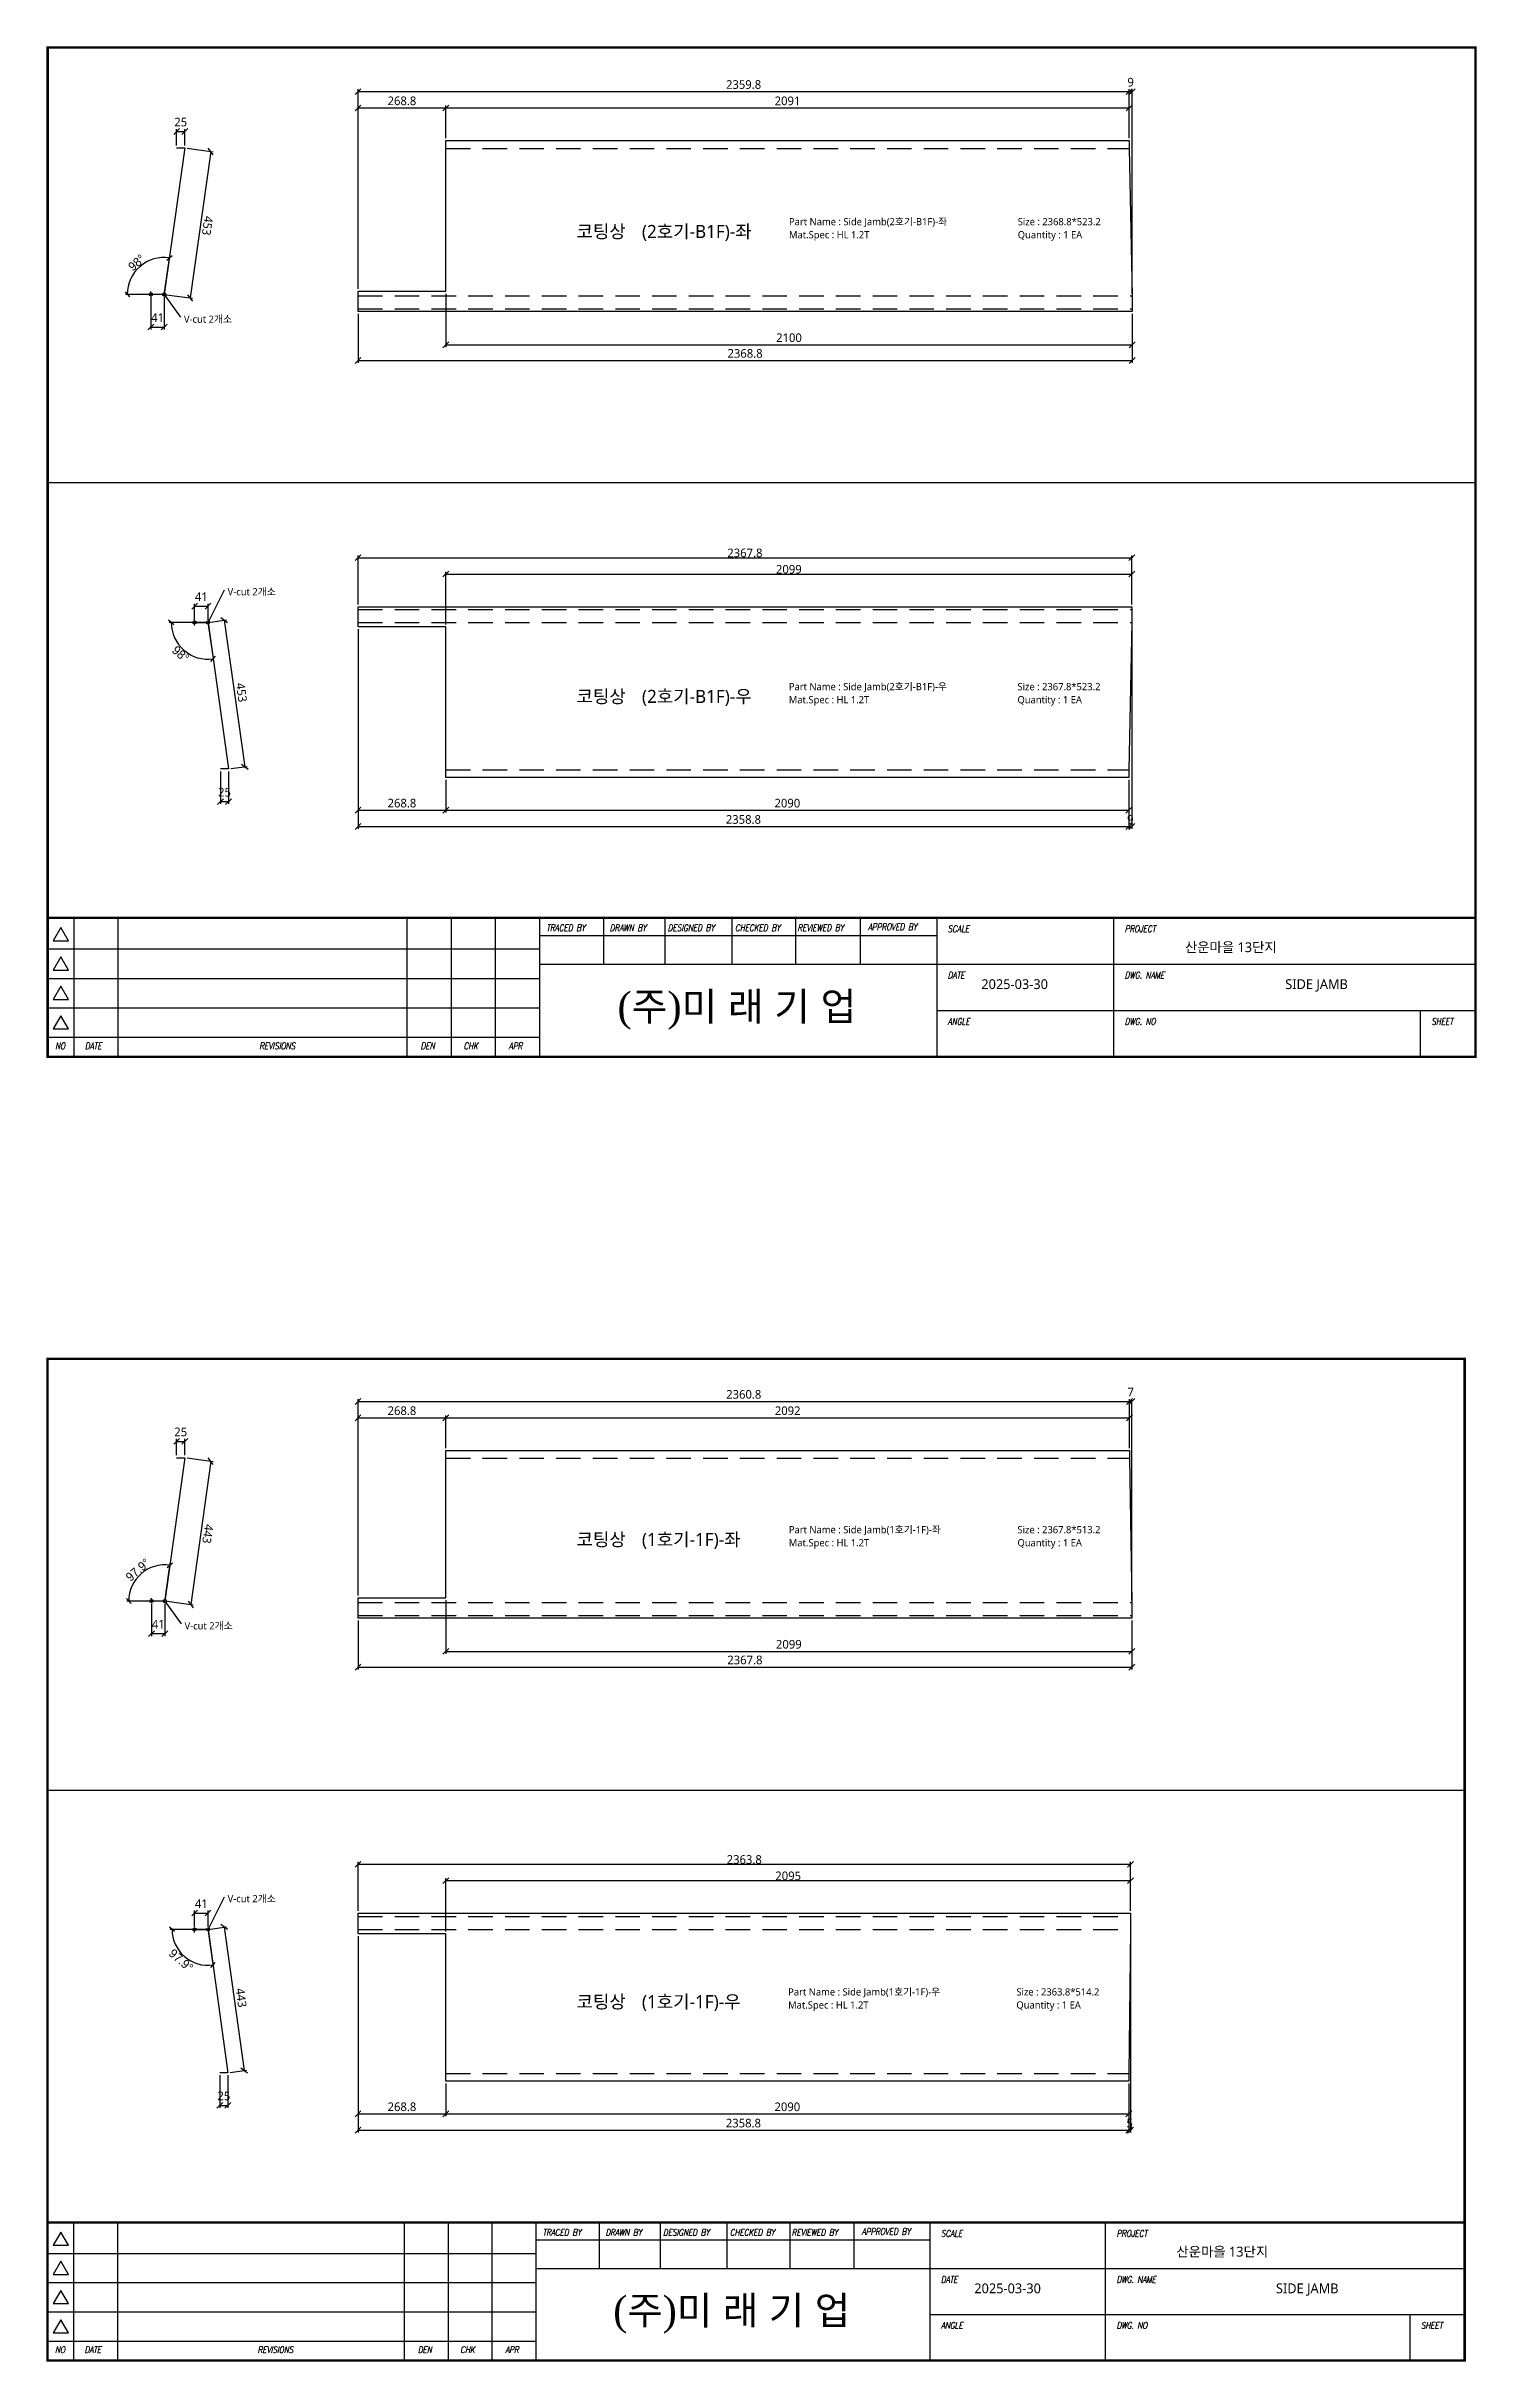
# Model space of a CAD drawing. Extents: x 674 to 10492, y -109346 to 1748.
# Drawn here: x 6046 to 10423, y -65325 to -58236 of the extents above; entities that cross this region are included whole.
import ezdxf
from ezdxf.enums import TextEntityAlignment as Align

# ---------------------------------------------------------------- set-up
doc = ezdxf.new("R2010")
doc.units = 0
doc.header["$LTSCALE"] = 10
doc.header["$MEASUREMENT"] = 0
doc.linetypes.add('DASHED2', pattern=[0.375, 0.25, -0.125])
doc.layers.get('0').update_dxf_attribs({"linetype": 'CONTINUOUS'})
for name, color, linetype in [('22', 8, 'DASHED2'), ('dim', 3, 'CONTINUOUS'), ('FROM', 7, 'CONTINUOUS'), ('레이져', 7, 'CONTINUOUS')]:
    doc.layers.add(name, color=color, linetype=linetype)
doc.styles.add('G1', font='batang.ttc', dxfattribs={"height": 20})
doc.styles.add('ITALICT', font='italict')
doc.styles.add('JKW', font='')
doc.styles.add('MIRAESTYLE', font='gulim.ttc')
doc.styles.add('YCKIM', font='gulim.ttc')
doc.styles.get('JKW').set_extended_font_data('NanumGothic')
doc.dimstyles.new('MIRAE', dxfattribs={"dimscale": 100, "dimtxt": 0.25, "dimasz": 0.15, "dimexe": 0.06, "dimexo": 0.06, "dimgap": 0.07, "dimtad": 1, "dimdec": 1, "dimtxsty": 'YCKIM', "dimblk": 'OBLIQUE', "dimcen": 2.5, "dimclrd": 3, "dimclre": 3, "dimclrt": 256, "dimadec": 1, "dimazin": 3, "dimtfac": 0.5, "dimtix": 1, "dimtmove": 0, "dimatfit": 3, "dimldrblk": 'OBLIQUE'})
doc.dimstyles.get("Standard").update_dxf_attribs({"dimtxt": 2.5, "dimasz": 2.5, "dimexe": 1.25, "dimexo": 0.625, "dimtad": 1, "dimtxsty": 'MIRAESTYLE', "dimcen": 2.5, "dimazin": 3, "dimtfac": 1, "dimtmove": 0, "dimatfit": 3})
doc.dimstyles.new('미래', dxfattribs={"dimscale": 120, "dimtxt": 0.2, "dimasz": 0.15, "dimexe": 0.06, "dimexo": 0.06, "dimgap": 0.07, "dimtad": 1, "dimdec": 1, "dimlfac": -1, "dimtxsty": 'JKW', "dimblk": 'OBLIQUE', "dimcen": 2.5, "dimclrd": 3, "dimclre": 3, "dimclrt": 256, "dimadec": 1, "dimazin": 2, "dimtfac": 0.5, "dimtmove": 1, "dimatfit": 3, "dimarcsym": 1})

# ---------------------------------------------------------------- blocks, each defined once
blk = doc.blocks.new('_OBLIQUE')
at = {"color": 0, "linetype": 'ByBlock'}
blk.add_line((-0.5, -0.5), (0.5, 0.5), dxfattribs=at)
blk = doc.blocks.new('3')
at = {"layer": 'FROM', "color": 7}
blk.add_line((25823.5, 11169), (25823.5, 11496.2), dxfattribs=at)
at = {"layer": 'FROM', "color": 2}
for p, q in [((25885.8, 11169), (25885.8, 11496.2)), ((25989.7, 11169), (25989.7, 11496.2)), ((26670, 11169), (26670, 11496.2)), ((26773.9, 11169), (26773.9, 11496.2)), ((26877.7, 11169), (26877.7, 11496.2)), ((25823.5, 11422.9), (26981.6, 11422.9)), ((25823.5, 11353.6), (26981.6, 11353.6)), ((25823.5, 11284.4), (26981.6, 11284.4)), ((25823.5, 11215.1), (26981.6, 11215.1))]:
    blk.add_line(p, q, dxfattribs=at)
at = {"layer": 'FROM', "color": 0}
for p, q in [((26981.6, 11169), (26981.6, 11496.2)), ((26981.6, 11454.7), (27915.7, 11454.7)), ((27131.3, 11496.2), (27131.3, 11387.2)), ((27276.5, 11387.2), (27276.5, 11496.2)), ((27434, 11496.2), (27434, 11387.2)), ((27583.7, 11496.2), (27583.7, 11387.2)), ((27735.3, 11496.2), (27735.3, 11387.2)), ((27915.7, 11496.2), (27915.7, 11169)), ((28332.2, 11169), (28332.2, 11496.2)), ((26981.6, 11387.2), (29183.5, 11387.2)), ((27915.7, 11278.1), (29183.5, 11278.1))]:
    blk.add_line(p, q, dxfattribs=at)
at = {"layer": 'FROM'}
blk.add_line((29053.7, 11278.1), (29053.7, 11169), dxfattribs=at)
at = {"layer": 'FROM', "color": 0, "const_width": 5.89}
blk.add_lwpolyline([(25823.5, 11169), (29183.5, 11169), (29183.5, 13545), (25823.5, 13545)], close=True, dxfattribs=at)
at = {"layer": 'FROM', "color": 0, "const_width": 4.87}
blk.add_lwpolyline([(25823.5, 11496.2), (29183.5, 11496.2)], dxfattribs=at)
at = {"layer": 'FROM', "color": 2}
for points in [[(25854.7, 11473.5), (25836.7, 11442.3), (25872.7, 11442.3)], [(25854.7, 11404.3), (25836.7, 11373.1), (25872.7, 11373.1)], [(25854.7, 11335), (25836.7, 11303.8), (25872.7, 11303.8)], [(25854.7, 11265.7), (25836.7, 11234.6), (25872.7, 11234.6)]]:
    blk.add_lwpolyline(points, close=True, dxfattribs=at)
at = {"layer": 'FROM', "color": 4, "style": 'ITALICT', "width": 0.8}
for s, height, p in [('TRACED BY', 15.58, (26997.2, 11465)), ('DRAWN BY', 15.58, (27146.3, 11465)), ('DESIGNED BY', 15.583, (27282.8, 11465)), ('CHECKED BY', 15.58, (27441.2, 11465)), ('REVIEWED BY', 15.583, (27587.9, 11465)), ('APPROVED BY', 15.583, (27753.8, 11466.9)), ('SCALE', 15.58, (27941.7, 11462.5)), ('PROJECT', 15.58, (28358.1, 11462.5)), ('DATE', 15.58, (27941.7, 11353.4)), ('DWG. NAME', 15.58, (28358.1, 11353.4)), ('ANGLE', 15.58, (27941.7, 11244.4)), ('DWG. NO', 15.58, (28358.1, 11244.4)), ('SHEET', 15.58, (29079.6, 11244.4)), ('NO', 15.58, (25841.2, 11186.7)), ('DATE', 15.58, (25911.2, 11186.7)), ('REVISIONS', 15.58, (26321.6, 11186.7)), ('DEN', 15.58, (26701.4, 11186.7)), ('CHK', 15.58, (26802.1, 11186.7)), ('APR', 15.58, (26908.6, 11186.7))]:
    blk.add_text(s, height=height, dxfattribs=at).set_placement(p)
blk = doc.blocks.new('side_frame')
at = {"color": 8}
blk.add_line((4556.9, 1833.1), (0, 1833.1), dxfattribs=at)
at = {"xscale": 1.356231088589885, "yscale": 1.356231088589885, "zscale": 1.356231088589885}
blk.add_blockref('3', (-35022.6, -15147.7), dxfattribs=at)
at = {"style": 'G1'}
blk.add_text('(주)미 래 기 업', height=90.59, dxfattribs=at).set_placement((2199.9, 152.1), align=Align.MIDDLE)

msp = doc.modelspace()

# ---------------------------------------------------------------- linework, layer by layer
for p, q in [((6470, -58547), (6407.09, -58995.61)), ((6445, -58547), (6470, -58547)), ((6366.09, -58995.61), (6366.09, -58986.61)), ((6407.09, -58995.61), (6366.09, -58995.61)), ((6500, -60009), (6500, -60000)), ((6500, -60000), (6541, -60000)), ((6541, -60000), (6603.91, -60448.61)), ((6603.91, -60448.61), (6578.91, -60448.61)), ((6470, -62557), (6409.09, -62995.79)), ((6445, -62557), (6470, -62557)), ((6368.09, -62995.79), (6368.09, -62986.79)), ((6409.09, -62995.79), (6368.09, -62995.79)), ((6500, -64011), (6500, -64001)), ((6500, -64001), (6541, -64001)), ((6541, -64001), (6601.91, -64439.79)), ((6601.91, -64439.79), (6576.91, -64439.79))]:
    msp.add_line(p, q)
at = {"color": 6}
for centre in [(6366.09, -58995.61), (6407.09, -58995.61), (6500, -60000), (6541, -60000), (6368.09, -62995.79), (6409.09, -62995.79), (6500, -64001), (6541, -64001)]:
    msp.add_circle(centre, 5, dxfattribs=at)
at = {"layer": '22', "ltscale": 30}
for p, q in [((7268.8, -58548.8), (9359.8, -58548.8)), ((7000, -59000), (9368.8, -59000)), ((7000, -59039.8), (9368.8, -59039.8)), ((7000, -59960.2), (9367.8, -59960.2)), ((7000, -60000), (9367.8, -60000)), ((7268.8, -60451.2), (9358.8, -60451.2)), ((7268.8, -62558.8), (9360.8, -62558.8)), ((7000, -63000), (9367.8, -63000)), ((7000, -63039.8), (9367.8, -63039.8)), ((7000, -63961.2), (9363.8, -63961.2)), ((7000, -64001), (9363.8, -64001)), ((7268.8, -64442.2), (9358.8, -64442.2))]:
    msp.add_line(p, q, dxfattribs=at)
at = {"layer": '레이져'}
for p, q in [((7268.8, -58525), (9359.8, -58525)), ((7268.8, -58548.8), (7268.8, -58525)), ((7268.8, -58986.3), (7268.8, -58548.8)), ((7268.8, -58548.8), (7268.8, -58548.8)), ((9359.8, -58525), (9359.8, -58548.8)), ((9359.8, -58548.8), (9368.8, -59000)), ((7000, -59000), (7000, -58986.3)), ((7000, -58986.3), (7268.8, -58986.3)), ((7000, -59039.8), (7000, -59000)), ((7000, -59048.2), (7000, -59039.8)), ((9368.8, -59000), (9368.8, -59039.8)), ((9368.8, -59039.8), (9368.8, -59048.2)), ((9368.8, -59048.2), (7000, -59048.2)), ((7000, -59951.8), (9367.8, -59951.8)), ((7000, -59960.2), (7000, -59951.8)), ((7000, -60000), (7000, -59960.2)), ((9367.8, -59951.8), (9367.8, -59960.2)), ((9367.8, -59960.2), (9367.8, -60000)), ((7000, -60013.7), (7000, -60000)), ((7268.8, -60013.7), (7000, -60013.7)), ((7268.8, -60451.2), (7268.8, -60013.7)), ((9367.8, -60000), (9358.8, -60451.2)), ((7268.8, -60475), (7268.8, -60451.2)), ((9358.8, -60451.2), (9358.8, -60475)), ((9358.8, -60475), (7268.8, -60475)), ((9358.8, -60475), (9358.8, -60475)), ((7268.8, -62535), (9360.8, -62535)), ((7268.8, -62558.8), (7268.8, -62535)), ((7268.8, -62986.2), (7268.8, -62558.8)), ((7268.8, -62558.8), (7268.8, -62558.8)), ((9360.8, -62535), (9360.8, -62558.8)), ((9360.8, -62558.8), (9367.8, -63000)), ((7000, -63000), (7000, -62986.2)), ((7000, -62986.2), (7268.8, -62986.2)), ((7000, -63039.8), (7000, -63000)), ((9367.8, -63000), (9367.8, -63039.8)), ((7000, -63048.2), (7000, -63039.8)), ((9367.8, -63048.2), (7000, -63048.2)), ((9367.8, -63039.8), (9367.8, -63048.2)), ((7000, -63951.8), (9363.8, -63951.8)), ((7000, -63961.2), (7000, -63951.8)), ((7000, -64001), (7000, -63961.2)), ((7000, -64014.8), (7000, -64001)), ((9363.8, -64001), (9358.8, -64442.2)), ((9363.8, -63951.8), (9363.8, -63961.2)), ((9363.8, -63961.2), (9363.8, -64001)), ((7268.8, -64014.8), (7000, -64014.8)), ((7268.8, -64442.2), (7268.8, -64014.8)), ((7268.8, -64466), (7268.8, -64442.2)), ((9358.8, -64466), (7268.8, -64466)), ((9358.8, -64442.2), (9358.8, -64466)), ((9358.8, -64466), (9358.8, -64466))]:
    msp.add_line(p, q, dxfattribs=at)

# ---------------------------------------------------------------- block references
for p, xscale, yscale in [((6050, -61329.8, 0.96), 0.9588447653429603, 0.9588447653429603), ((6050, -65320.8, 0.95), 0.9516245487364621, 0.9516245487364621)]:
    msp.add_blockref('side_frame', p, dxfattribs=dict(xscale=xscale, yscale=yscale))

# ---------------------------------------------------------------- texts
at = {"style": 'JKW'}
for s, height, p in [('Part Name : Side Jamb(2호기-B1F)-좌', 22, (8318.8, -58773.04)), ('Size : 2368.8*523.2 ', 22, (9018.8, -58773.04)), ('코팅상', 40, (7668.8, -58803.04)), ('Mat.Spec : HL 1.2T ', 22, (8318.8, -58813.04)), ('Quantity : 1 EA ', 22, (9018.8, -58813.04)), ('코팅상', 40, (7668.8, -60226.5)), ('Part Name : Side Jamb(2호기-B1F)-우', 22, (8318.3, -60196.5)), ('Mat.Spec : HL 1.2T ', 22, (8318.3, -60236.5)), ('Size : 2367.8*523.2 ', 22, (9017.97, -60196.5)), ('Quantity : 1 EA ', 22, (9017.97, -60236.5)), ('산운마을 13단지', 30, (9530.61, -60994.2)), ('2025-03-30', 30, (8907.36, -61107.35)), ('SIDE JAMB', 30, (9837.44, -61107.35)), ('코팅상', 40, (7668.8, -62807.39)), ('Part Name : Side Jamb(1호기-1F)-좌', 22, (8318.3, -62777.39)), ('Size : 2367.8*513.2 ', 22, (9017.97, -62777.39)), ('Mat.Spec : HL 1.2T ', 22, (8318.3, -62817.39)), ('Quantity : 1 EA ', 22, (9017.97, -62817.39)), ('코팅상', 40, (7668.8, -64222.5)), ('Part Name : Side Jamb(1호기-1F)-우', 22, (8316.3, -64192.5)), ('Size : 2363.8*514.2 ', 22, (9014.63, -64192.5)), ('Quantity : 1 EA ', 22, (9014.63, -64232.5)), ('Mat.Spec : HL 1.2T ', 22, (8316.3, -64232.5)), ('산운마을 13단지', 30, (9504.4, -64987.73)), ('2025-03-30', 30, (8885.84, -65100.02)), ('SIDE JAMB', 30, (9808.92, -65100.02))]:
    msp.add_text(s, height=height, dxfattribs=at).set_placement(p, align=Align.MIDDLE_LEFT)
at = {"char_height": 22, "attachment_point": 1, "style": 'JKW'}
for insert in [(6467.09, -59060.61), (6601, -59895), (6469.09, -63060.79), (6601, -63896)]:
    msp.add_mtext('V-cut 2개소', dxfattribs=dict(at, insert=insert))
at = {"layer": '레이져', "style": 'JKW'}
for s, p in [('(2호기-B1F)-좌', (7868.8, -58803.04)), ('(2호기-B1F)-우', (7868.8, -60226.5)), ('(1호기-1F)-좌', (7868.8, -62807.39)), ('(1호기-1F)-우', (7868.8, -64222.5))]:
    msp.add_text(s, height=40, dxfattribs=at).set_placement(p, align=Align.MIDDLE_LEFT)

# ---------------------------------------------------------------- dimensions: what is measured, and where the dimension line sits
for base, line1, line2 in [((6392.57, -58883.46), ((6366.09, -58995.61), (6407.09, -58995.61)), ((6407.09, -58995.61), (6470, -58547))), ((6531.48, -60112.15), ((6541, -60000), (6603.91, -60448.61)), ((6541, -60000), (6500, -60000))), ((6394.06, -62886.09), ((6368.09, -62995.79), (6409.09, -62995.79)), ((6409.09, -62995.79), (6470, -62557))), ((6530.98, -64110.7), ((6541, -64001), (6601.91, -64439.79)), ((6541, -64001), (6500, -64001)))]:
    msp.add_angular_dim_2l(base=base, line1=line1, line2=line2, dimstyle='mirae', override={"dimtxt": 0.27, "dimgap": 0.02, "dimdec": 0, "dimlfac": 1, "dimdsep": 46, "dimclrt": 7}).render()
at = {"layer": 'dim'}
for base, p1, p2, override in [((7000, -58375), (7000, -58986.3), (9359.8, -58525), {"dimtxt": 0.22, "dimgap": 0.07, "dimdec": 1, "dimlfac": 1, "dimdsep": 46, "dimclrt": 7}), ((9359.8, -58375), (9359.8, -58525), (9368.8, -59000), {"dimtxt": 0.22, "dimgap": 0.07, "dimdec": 1, "dimlfac": 1, "dimdsep": 46, "dimclrt": 7}), ((7000, -58425), (7000, -58986.3), (7268.8, -58525), {"dimtxt": 0.22, "dimgap": 0.07, "dimdec": 1, "dimlfac": 1, "dimdsep": 46, "dimclrt": 7}), ((7268.8, -58425), (7268.8, -58525), (9359.8, -58525), {"dimtxt": 0.22, "dimgap": 0.07, "dimdec": 1, "dimlfac": 1, "dimdsep": 46, "dimclrt": 7}), ((6445, -58497), (6445, -58547), (6470, -58547), {"dimtxt": 0.22, "dimgap": 0.07, "dimdec": 1, "dimlfac": 1, "dimdsep": 46, "dimclrt": 7}), ((6366.09, -59095.61), (6366.09, -58995.61), (6407.09, -58995.61), {"dimtxt": 0.22, "dimgap": 0.07, "dimdec": 1, "dimlfac": 1, "dimdsep": 46, "dimclrt": 7}), ((7268.8, -59150), (7268.8, -58986.3), (9368.8, -59048.2), {"dimtxt": 0.22, "dimgap": 0.07, "dimdec": 1, "dimlfac": 1, "dimdsep": 46, "dimclrt": 7}), ((7000, -59198.2), (7000, -59048.2), (9368.8, -59048.2), {"dimtxt": 0.22, "dimgap": 0.07, "dimdec": 1, "dimlfac": 1, "dimdsep": 46, "dimclrt": 7}), ((7000, -59801.8), (7000, -59951.8), (9367.8, -59951.8), {"dimtxt": 0.22, "dimgap": 0.01, "dimdec": 1, "dimlfac": 1, "dimdsep": 46, "dimclrt": 7}), ((7268.8, -59851.8), (7268.8, -60013.7), (9367.8, -59951.8), {"dimtxt": 0.22, "dimgap": 0.01, "dimdec": 1, "dimlfac": 1, "dimdsep": 46, "dimclrt": 7}), ((6500, -59950), (6500, -60000), (6541, -60000), {"dimtxt": 0.22, "dimgap": 0.07, "dimdec": 1, "dimlfac": 1, "dimdsep": 46, "dimclrt": 7}), ((7000, -60575), (7000, -60013.7), (7268.8, -60475), {"dimtxt": 0.22, "dimgap": 0.07, "dimdec": 1, "dimlfac": 1, "dimdsep": 46, "dimclrt": 7}), ((7000, -60625), (7000, -60013.7), (9358.8, -60475), {"dimtxt": 0.22, "dimgap": 0.07, "dimdec": 1, "dimlfac": 1, "dimdsep": 46, "dimclrt": 7}), ((9358.8, -60625), (9358.8, -60475), (9367.8, -60000), {"dimtxt": 0.22, "dimgap": 0.01, "dimdec": 1, "dimlfac": 1, "dimdsep": 46, "dimclrt": 7}), ((6578.91, -60548.61), (6578.91, -60448.61), (6603.91, -60448.61), {"dimtxt": 0.22, "dimgap": 0.07, "dimdec": 1, "dimlfac": 1, "dimdsep": 46, "dimclrt": 7}), ((7268.8, -60575), (7268.8, -60475), (9358.8, -60475), {"dimtxt": 0.22, "dimgap": 0.07, "dimdec": 1, "dimlfac": 1, "dimdsep": 46, "dimclrt": 7}), ((7000, -62385), (7000, -62986.2), (9360.8, -62535), {"dimtxt": 0.22, "dimgap": 0.07, "dimdec": 1, "dimlfac": 1, "dimdsep": 46, "dimclrt": 7}), ((9360.8, -62385), (9360.8, -62535), (9367.8, -63000), {"dimtxt": 0.22, "dimgap": 0.07, "dimdec": 1, "dimlfac": 1, "dimdsep": 46, "dimclrt": 7}), ((7000, -62435), (7000, -62986.2), (7268.8, -62535), {"dimtxt": 0.22, "dimgap": 0.07, "dimdec": 1, "dimlfac": 1, "dimdsep": 46, "dimclrt": 7}), ((7268.8, -62435), (7268.8, -62535), (9360.8, -62535), {"dimtxt": 0.22, "dimgap": 0.07, "dimdec": 1, "dimlfac": 1, "dimdsep": 46, "dimclrt": 7}), ((6445, -62507), (6445, -62557), (6470, -62557), {"dimtxt": 0.22, "dimgap": 0.07, "dimdec": 1, "dimlfac": 1, "dimdsep": 46, "dimclrt": 7}), ((6368.09, -63095.79), (6368.09, -62995.79), (6409.09, -62995.79), {"dimtxt": 0.22, "dimgap": 0.07, "dimdec": 1, "dimlfac": 1, "dimdsep": 46, "dimclrt": 7}), ((7268.8, -63150), (7268.8, -62986.2), (9367.8, -63048.2), {"dimtxt": 0.22, "dimgap": 0.07, "dimdec": 1, "dimlfac": 1, "dimdsep": 46, "dimclrt": 7}), ((7000, -63198.2), (7000, -63048.2), (9367.8, -63048.2), {"dimtxt": 0.22, "dimgap": 0.07, "dimdec": 1, "dimlfac": 1, "dimdsep": 46, "dimclrt": 7}), ((7000, -63801.8), (7000, -63951.8), (9363.8, -63951.8), {"dimtxt": 0.22, "dimgap": 0.01, "dimdec": 1, "dimlfac": 1, "dimdsep": 46, "dimclrt": 7}), ((7268.8, -63851.8), (7268.8, -64014.8), (9363.8, -63951.8), {"dimtxt": 0.22, "dimgap": 0.01, "dimdec": 1, "dimlfac": 1, "dimdsep": 46, "dimclrt": 7}), ((6500, -63951), (6500, -64001), (6541, -64001), {"dimtxt": 0.22, "dimgap": 0.07, "dimdec": 1, "dimlfac": 1, "dimdsep": 46, "dimclrt": 7}), ((9358.8, -64616), (9358.8, -64466), (9363.8, -64001), {"dimtxt": 0.22, "dimgap": 0.01, "dimdec": 1, "dimlfac": 1, "dimdsep": 46, "dimclrt": 7}), ((7000, -64566), (7000, -64014.8), (7268.8, -64466), {"dimtxt": 0.22, "dimgap": 0.07, "dimdec": 1, "dimlfac": 1, "dimdsep": 46, "dimclrt": 7}), ((7000, -64616), (7000, -64014.8), (9358.8, -64466), {"dimtxt": 0.22, "dimgap": 0.07, "dimdec": 1, "dimlfac": 1, "dimdsep": 46, "dimclrt": 7}), ((6576.91, -64539.79), (6576.91, -64439.79), (6601.91, -64439.79), {"dimtxt": 0.22, "dimgap": 0.07, "dimdec": 1, "dimlfac": 1, "dimdsep": 46, "dimclrt": 7}), ((7268.8, -64566), (7268.8, -64466), (9358.8, -64466), {"dimtxt": 0.22, "dimgap": 0.07, "dimdec": 1, "dimlfac": 1, "dimdsep": 46, "dimclrt": 7})]:
    msp.add_linear_dim(base=base, p1=p1, p2=p2, dimstyle='미래', override=override, dxfattribs=at).render()
for base, p1, p2, angle in [((6549.22, -58558.11), (6470, -58547), (6407.09, -58995.61), 262.017472), ((6590.52, -59993.06), (6541, -60000), (6603.91, -60448.61), 277.982528), ((6549.24, -62568), (6470, -62557), (6409.09, -62995.79), 262.096511), ((6590.53, -63994.12), (6541, -64001), (6601.91, -64439.79), 277.903489)]:
    msp.add_linear_dim(base=base, p1=p1, p2=p2, angle=angle, dimstyle='미래', override={"dimtxt": 0.22, "dimgap": 0.07, "dimdec": 1, "dimlfac": 1, "dimdsep": 46, "dimclrt": 7}, dxfattribs=at).render()

# ---------------------------------------------------------------- leaders
for points in [[(6407.09, -58995.61), (6457.09, -59065.61)], [(6541, -60000), (6591, -59900)], [(6409.09, -62995.79), (6459.09, -63065.79)], [(6541, -64001), (6591, -63901)]]:
    msp.add_leader(points, dimstyle='Standard', dxfattribs=at)

doc.saveas('drawing.dxf')
